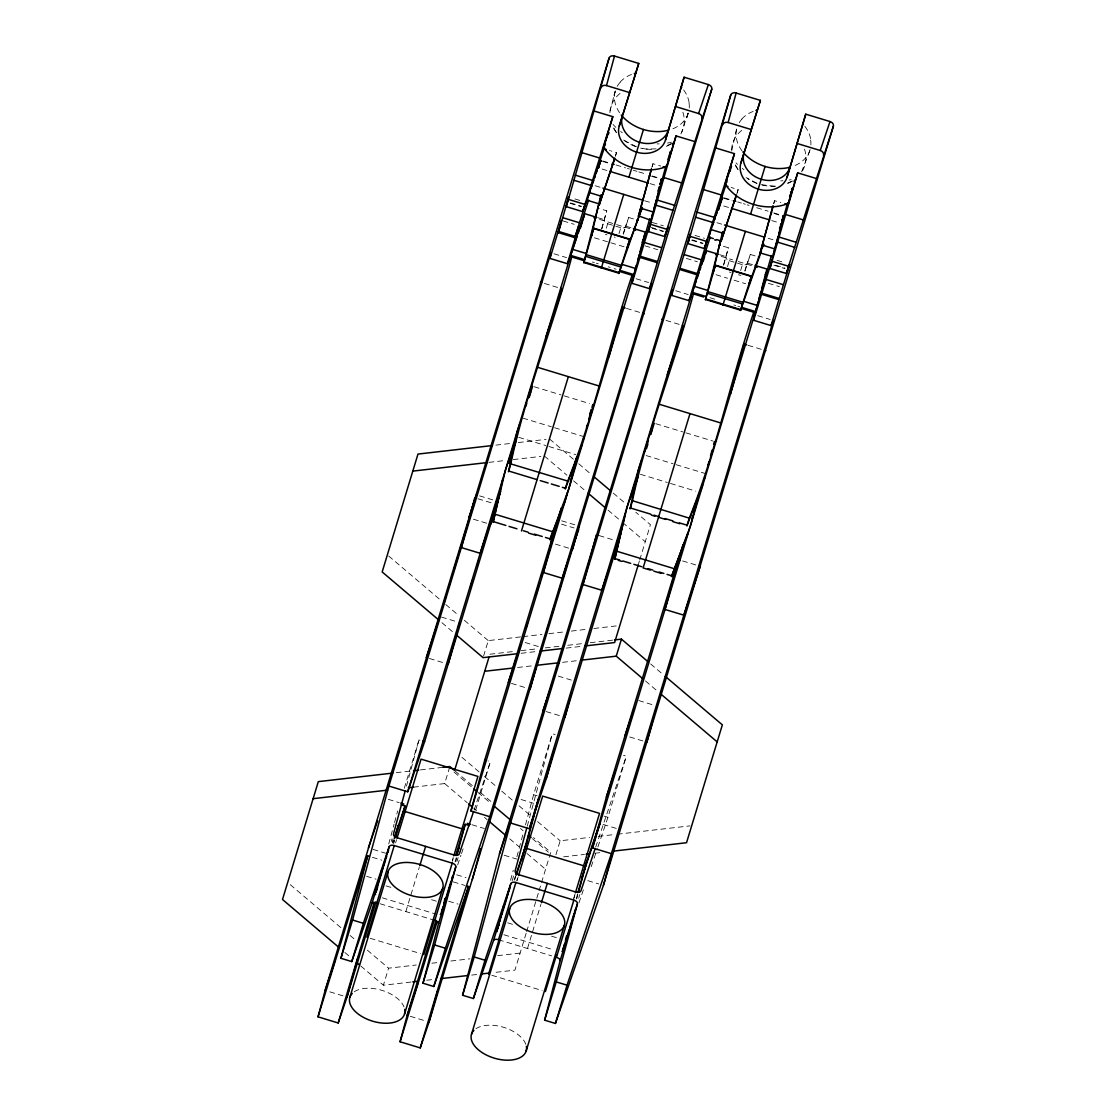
<?xml version="1.0" encoding="UTF-8"?>
<svg xmlns="http://www.w3.org/2000/svg" width="1116" height="1116" viewBox="0 0 1116 1116"><rect width="100%" height="100%" fill="white"/><g stroke="black" fill="none" stroke-linecap="round" stroke-linejoin="round"><path stroke-width="0.75" stroke-dasharray="5 3.75" d="M731.691 151.023L736.63 128.689M610.075 110.847L614.986 91.735M601.747 228.919L606.755 210.826L599.878 208.734M723.824 264.422L728.399 247.78L722.652 246.036M601.65 229.031L606.755 210.826M723.461 265.301L728.399 247.78M576.302 898.785L577.614 893.777M388.731 844.003L394.087 824.166M394.534 822.506L397.645 810.941M393.362 843.222L394.241 839.957M455.063 861.971L456.193 857.785M510.57 880.245L513.276 870.187M516.889 856.767L523.223 833.289M525.483 824.905L533.615 794.718L552.336 733.7L555.154 734.551M576.707 898.924L577.823 894.739M406.489 786.055L418.988 739.95L421.443 740.703M652.204 166.493L652.958 163.717L660.77 166.089M688.126 113.009L681.569 132.567M527.24 826.258L552.336 733.7M773.834 203.447L774.602 200.671L780.851 202.568M688.07 113.372L686.94 117.417L688.112 113.944M623.3 234.151L628.713 217.494L634.446 219.238M744.93 271.104L750.343 254.448L756.076 256.192M615.404 156.366L616.52 152.641L611.052 150.981M455.83 861.315L456.821 858.009M736.811 194.058L738.164 189.594L731.12 187.46M597.911 846.918L607.941 817.303L626.327 756.188L623.523 755.337M404.313 788.231L418.988 739.95M391.256 841.338L392.009 838.841M393.725 843.305L394.715 840.055M395.58 842.971L396.585 839.664M606.309 228.18L607.648 223.744A4.548 2.469 16.9 0 1 604.412 220.187M411.093 982.038L383.402 985.219L388.577 968.186L416.268 965.005M405.847 911.577L419.253 867.425M413.52 787.157L444.67 783.572L449.846 766.539M483.563 656.11L488.264 640.612L521.144 636.845M618.975 233.649L620.775 227.734A4.548 2.469 16.9 0 0 625.448 226.576L628.713 217.494M623.244 233.858L625.462 226.576M452.287 860.813L453.291 857.507M452.357 861.245L453.11 858.776M457.03 861.329L458.174 857.59M475.723 809.923L490.398 761.642L488.278 761M512.132 880.775L514.03 874.553M516.82 880.831L517.573 878.362M517.029 880.496L518.033 877.176M727.493 266.612L729.292 260.698A4.548 2.469 16.9 0 1 726.042 257.14M526.152 933.241L514.95 970.125L492.449 972.706M526.654 931.595L538.707 891.921M539.042 890.777L541.218 883.663M541.553 882.519L550.746 852.261L533.49 837.6M638.38 564.361L639.384 561.055M639.733 559.911L650.433 524.701L635.827 512.286M527.477 948.53L540.897 904.378M555.935 854.717L560.162 840.78L589.597 837.405M740.619 270.602L742.419 264.687A4.548 2.469 16.9 0 0 747.092 263.529L750.343 254.448M744.888 270.811L747.092 263.529M573.582 898.868L575.089 893.902M574.001 898.199L574.74 895.73M578.674 898.282L579.804 894.544M392.26 842.008L393.278 838.716M651.814 167.428L652.958 163.717M773.681 203.642L774.602 200.671M615.348 91.275L614.037 95.265L615.502 90.94M615.6 155.375L616.52 152.641M737.244 192.329L738.164 189.594M474.049 810.132L490.398 761.642M809.756 150.897L801.428 172.213M595.693 847.058L626.327 756.188M392.525 842.971L393.46 840.236M457.644 864.942L460.936 855.205M461.494 853.587L463.684 847.1M514.169 879.924L515.564 875.823M578.967 902.844L583.417 889.675M591.229 866.658L597.353 848.565M514.574 880.036L515.704 876.771M671.679 143.35L664.522 146.893M791.844 181.183L786.166 183.847M656.055 148.888L645.536 149L641.03 148.037M495.867 445.131L509.719 443.54M518.368 442.55L546.059 439.369M488.961 462.373L504.544 460.587M513.193 459.583L540.883 456.402M522.874 636.636L541.916 634.46M548.835 633.665L564.417 631.879M571.336 631.084L586.918 629.285M593.838 628.489L618.069 625.713M489.896 654.227L512.397 651.646M521.046 650.656L538.358 648.675M545.278 647.88L559.13 646.29M567.779 645.299L583.361 643.5M590.28 642.704L614.511 639.928M521.158 653.279L536.74 651.493M566.161 648.117L581.743 646.331M517.601 667.494L533.183 665.708M562.604 662.332L578.186 660.546M396.194 772.69L411.762 770.905M420.425 769.914L442.926 767.334M598.246 836.4L615.558 834.419M617.288 834.224L689.981 825.882M563.65 856.823L584.421 854.438M594.8 853.238L603.449 852.247M431.85 963.22L438.769 962.424M450.892 961.029L469.934 958.839M497.624 955.659L520.126 953.078M426.675 980.253L433.594 979.457M471.677 975.091L478.597 974.296M774.755 186.26L761.154 184.684M609.489 150.507L610.271 150.744M602.724 160.941L610.34 163.257M616.046 164.987L625.56 167.874M627.457 168.46L629.368 169.032M633.177 170.19L636.971 171.348M638.882 171.92L646.485 174.236M652.204 175.965L659.807 178.281M724.368 197.895L731.97 200.21M737.676 201.94L741.484 203.098M743.395 203.67L745.293 204.256M747.19 204.828L749.101 205.414M756.704 207.716L768.129 211.189M773.834 212.919L781.451 215.235M602.779 161.471L609.81 163.606M651.66 176.314L659.472 178.686M723.628 198.188L732.236 200.796M774.072 213.505L781.102 215.653M602.124 169.046L607.871 170.79M650.042 183.61L655.803 185.354M723.768 206L729.515 207.743M771.686 220.563L777.433 222.307M595.26 185.758L600.952 187.488M644.616 200.754L652.204 203.056M716.89 222.712L722.596 224.442M768.157 238.28L773.848 240.01M574.963 198.955L581.269 200.88M652.26 222.447L663.309 225.795M695.017 235.434L704.489 238.308M777.057 260.363L783.376 262.274M570.415 202.889L581.283 206.195M650.907 227.343L663.322 231.124M692.06 239.856L702.913 243.149M775.648 265.245L784.953 268.077M570.164 203.349L581.227 206.711M652.204 228.278L663.267 231.64M691.808 240.317L702.857 243.665M773.848 265.231L784.897 268.593M597.953 217.718L604.063 219.573M626.09 226.269L632.186 228.11M719.597 254.671L725.693 256.527M747.72 263.223L753.83 265.078M599.585 219.447L612.837 223.465M616.618 224.623L629.87 228.641M721.215 256.401L732.584 259.847M738.262 261.576L753.398 266.18M607.648 223.744L612.572 225.237M615.851 226.241L620.775 227.734M729.292 260.698L734.216 262.19M737.495 263.195L742.419 264.687M563.106 220.954L574.154 224.302M645.146 245.869L657.77 249.719M686.312 258.382L697.374 261.744M768.352 283.311L779.414 286.673M605.318 234.346L606.965 234.848M614.344 237.094L615.167 237.345M729.418 272.053L731.064 272.555M738.443 274.801L739.266 275.038A4.562 2.637 16.9 0 0 740.912 275.247M594.437 237.792L607.55 241.781M610.829 242.772L625.588 247.25M716.067 274.745L727.548 278.233M734.105 280.228L745.586 283.715M592.373 261.995L594.354 262.595M596.335 263.195L598.315 263.794M608.234 266.808L610.215 267.408M614.177 268.607L616.158 269.207M710.055 297.735L717.979 300.148M733.826 304.961L735.807 305.575M737.788 306.175L739.768 306.774M554.024 253.806L566.579 257.615M636.064 278.735L648.619 282.543M675.668 290.76L688.209 294.568M757.708 315.689L770.249 319.497M544.413 283.436L558.084 287.593M626.453 308.365L640.124 312.522M666.043 320.39L679.714 324.547M748.083 345.318L761.754 349.475M534.173 386.75L561.083 394.925M564.25 395.887L589.583 403.587M655.803 423.703L682.713 431.878M685.88 432.841L712.803 441.015M522.902 418.123L551.402 426.772M554.568 427.735L583.068 436.398M646.122 455.551L673.046 463.74M676.212 464.702L704.698 473.351M518.787 437.346L545.71 445.521M548.877 446.484L575.786 454.672M640.431 474.3L667.34 482.489M670.507 483.451L695.84 491.138M479.615 495.881L493.746 500.163M561.655 520.795L575.786 525.092M477.927 498.754L491.989 503.037M561.529 524.157L574.029 527.952M599.166 535.596L614.205 540.158M682.574 560.93L696.245 565.087M473.421 519.205L487.483 523.474M555.461 544.134L569.523 548.402M441.531 617.106L457.965 622.1M525.204 642.523L538.358 646.527M558.293 676.129L571.364 680.09M638.701 700.555L655.036 705.507M429.395 658.468L445.033 663.211M511.435 683.397L525.496 687.665M546.129 711.562L560.19 715.83M629.731 736.965L643.793 741.233M533.615 794.718L537.117 795.792M604.077 816.131L607.941 817.303M521.074 799.502L533.671 803.325M603.114 824.431L617.288 828.728M388.326 799.335L399.235 802.655M471.929 824.738L484.386 828.518M504.181 855.247L516.68 859.041M587.783 880.65L598.72 883.97M373.093 849.415L385.592 853.224M456.695 874.818L466.07 877.664M372.381 857.311L381.798 860.171M453.249 881.877L465.009 885.448M366.606 876.311L376.022 879.171M448.646 901.24L458.062 904.1M386.08 885.895L392.581 887.876M431.585 899.719L436.468 901.198M507.71 922.848L512.579 924.327M551.583 936.185L558.084 938.151M382.272 897.808L436.272 914.213M503.902 934.762L553.131 949.716M380.082 903.751L434.822 920.379M498.503 939.728L551.625 955.868M370.163 938.291L420.537 953.594M491.793 975.245L542.167 990.548M329.82 991.845L343.881 996.114M410.297 1016.299L425.921 1021.042M756.788 183.219L746.032 177.528M636.58 146.824L624.402 140.574M549.532 438.979L573.429 459.276M578.73 463.782L592.01 475.067M613.256 493.119L625.211 503.26M544.343 456.012L566.914 475.179M573.554 480.829L585.509 490.97M608.081 510.151L621.361 521.437M622.686 522.553L645.257 541.734M650.642 663.95L663.922 675.222M645.466 680.983L658.747 692.269M388.689 556.019L440.471 600.017M445.772 604.523L459.053 615.795M464.368 620.315L488.264 640.612M441.922 622.686L453.877 632.842M461.912 757.304L479.183 771.979M484.484 776.485L496.439 786.64M501.754 791.146L513.695 801.302M519.01 805.808L530.965 815.963M537.591 821.599L560.162 840.78M455.161 771.044L472.417 785.706M480.382 792.486L492.337 802.627M454.086 772.091L471.343 786.752M477.983 792.402L491.263 803.673M520.475 828.49L523.125 830.75M532.416 838.646L548.347 852.178M444.67 783.572L467.241 802.753M473.882 808.389L476.532 810.648M484.497 817.414L487.162 819.674M509.733 838.841L519.024 846.737M526.989 853.503L545.571 869.294M290.327 884.709L342.11 928.707M350.075 935.473L355.39 939.979M367.345 950.135L388.577 968.186M344.9 952.506L350.215 957.026M360.831 966.038L383.402 985.219M737.913 169.186L733.923 162.252M616.269 132.232L612.293 125.299M354.26 991.775A28.584 16.112 16.9 0 1 381.867 990.324A28.584 16.112 16.9 0 1 404.006 1006.897M475.89 1028.729A28.584 16.112 16.9 0 1 504.474 1027.585A28.584 16.112 16.9 0 1 526.068 1045.092M804.845 126.275A38.474 28.904 16.9 0 1 810.83 139.96M810.09 149.572A38.46 28.89 16.9 0 1 792.932 166.312M810.662 139.946A38.46 28.89 16.9 0 1 810.872 145.192M791.132 179.606A47.876 35.963 16.9 0 1 789.124 180.011M782.93 180.75A47.876 35.963 16.9 0 1 780.809 180.848M743.94 169.646A47.876 35.963 16.9 0 1 742.238 168.39M737.509 164.331A47.876 35.963 16.9 0 1 736.058 162.88M804.51 149.139A37.721 31.164 16.9 0 1 802.306 171.18M792.486 181.001A37.721 31.164 16.9 0 1 788.105 183.261M775.648 186.205A37.721 31.164 16.9 0 1 762.284 185.075M757.067 183.484A37.721 31.164 16.9 0 1 747.483 178.56M738.053 169.66A37.721 31.164 16.9 0 1 734.23 163.313M731.538 149.684A37.721 31.164 16.9 0 1 741.973 130.14M741.833 118.993A38.474 28.904 16.9 0 1 754.416 110.958M742.028 150.855A38.46 28.89 16.9 0 1 736.881 128.047M739.224 122.718A38.46 28.89 16.9 0 1 741.959 119.077M683.676 89.95A38.474 28.904 16.9 0 1 689.186 102.993M688.265 113.274A38.46 28.89 16.9 0 1 671.302 129.358M689.032 102.993A38.46 28.89 16.9 0 1 689.214 108.587M671.469 142.164A47.876 35.963 16.9 0 1 667.48 143.057M659.179 143.894A47.876 35.963 16.9 0 1 657.059 143.894M622.31 132.692A47.876 35.963 16.9 0 1 620.608 131.437M615.879 127.377A47.876 35.963 16.9 0 1 613.047 124.42M682.866 112.186A37.721 31.164 16.9 0 1 680.676 134.227M670.842 144.048A37.721 31.164 16.9 0 1 664.132 147.2M651.353 149.349A37.721 31.164 16.9 0 1 640.64 148.107M635.436 146.531A37.721 31.164 16.9 0 1 623.705 140.044M616.423 132.706A37.721 31.164 16.9 0 1 612.6 126.345M609.894 112.716A37.721 31.164 16.9 0 1 622.268 91.777M620.189 82.04A38.474 28.904 16.9 0 1 632.033 74.256M619.589 112.772A38.46 28.89 16.9 0 1 615.446 90.438M617.232 86.364A38.46 28.89 16.9 0 1 620.329 82.124"/><path stroke-width="1.5" d="M614.749 559.353L625.239 513.806M630.121 508.743L638.673 468.915L641.588 460.35M549.811 539.614L568.658 489.338L577.67 456.249M671.455 576.581L690.288 526.292L698.393 496.508M388.898 786.055L407.717 791.774L569.718 258.563L567.36 263.697L549.993 258.424L550.885 252.844L388.898 786.055L352.572 920.03L340.938 958.295L351.749 961.573L371.991 903.332L389.205 846.667A4.506 2.595 16.9 0 1 394.255 845.537L452.203 863.142A4.506 2.595 16.9 0 1 455.774 866.895L434.612 944.959L422.978 983.224L433.789 986.502L468.539 886.523L467.367 886.174M632.033 283.352L632.925 277.772L470.938 810.969L489.757 816.689L651.758 283.492L649.4 288.625L632.033 283.352L650.684 221.958L648.326 231.57L664.662 236.522L668.052 227.246L649.4 288.625M510.528 823.008L529.347 828.728L691.348 295.531L689.004 300.65L671.623 295.377L672.529 289.811L510.528 823.008L474.202 956.984L462.582 995.249L473.379 998.527L493.635 940.286L510.849 883.621A4.506 2.595 16.9 0 1 515.899 882.491L573.847 900.096A4.506 2.595 16.9 0 1 577.404 903.848L556.242 981.913L544.622 1020.177L555.419 1023.456L603.407 885.393L833.387 126.178A4.59 3.446 16.9 0 0 830.011 121.532L805.752 114.167L787.143 177.012A24.161 19.962 16.9 0 1 758.21 189.092A24.161 19.962 16.9 0 1 740.898 162.964L760.387 100.384L736.128 93.019A4.59 3.446 16.9 0 0 730.757 94.986L499.494 853.824L462.582 995.249M753.663 320.306L754.569 314.726L592.568 847.937L611.387 853.656L773.388 320.445L771.044 325.579L753.663 320.306L772.314 258.926L769.97 268.524L786.306 273.476L789.682 264.199L771.044 325.579M755.03 313.443L758.071 302.059M599.236 204.744L614.693 158.109M502.632 479.713L493.119 522.4L505.436 470.129L517.447 434.375M519.944 423.396L517.029 431.962L508.491 471.789L510.779 463.893C525.51 393.795 552.964 327.183 571.462 258.005M575.131 236.466L586.012 202.317L582.622 211.608L566.286 206.641L568.644 197.044L558.684 231.472L575.131 236.466L574.601 238.308L578.897 225.753L567.36 263.697M689.004 300.65L707.642 239.27L704.266 248.561L687.93 243.595L690.274 233.997L671.623 295.377M510.779 463.893L567.723 481.066C594.591 414.134 609.001 343.044 632.27 274.801M614.776 559.339L627.08 507.082L637.989 474.579M630.219 508.589L632.451 500.721C647.35 430.162 674.929 363.063 693.552 293.424M598.832 203.991L583.794 262.804L593.768 228.208L629.829 239.173L627.22 247.752L642.425 207.52M720.713 240.135L705.41 299.855L715.398 265.176L751.473 276.126L748.864 284.706L762.814 245.897M600.91 194.909L591.159 236.801L593.768 228.208M722.54 231.863L712.789 273.755L715.398 265.176M340.938 958.295L367.68 855.888L368.852 856.237M422.978 983.224L438.56 923.546L455.774 866.895M441.587 911.953L442.871 907.029M443.722 903.751L445.005 898.84M544.622 1020.177L560.19 960.513L577.404 903.848M563.231 948.879L564.543 943.871M565.407 940.523L566.719 935.515M578.046 892.102L586.849 861.273L599.418 824.166M772.997 205.874L759.982 253.513L773.081 206.237M375.855 902.119L347.006 997.062L338.204 1022.981L318.032 1016.843L325.133 990.422L609.113 58.032A4.59 3.446 16.9 0 1 614.498 56.051L638.757 63.431L622.854 114.739M549.993 258.424L561.515 220.466L558.098 233.3L558.572 231.835M638.757 63.431L619.254 126.01A24.161 19.962 16.9 0 0 636.58 152.139A24.161 19.962 16.9 0 0 665.499 140.058L684.108 77.213L708.367 84.579A4.59 3.446 16.9 0 1 711.743 89.21L429.046 1021.991L420.244 1047.896L400.072 1041.772L407.173 1015.351L436.021 920.393M651.367 168.921L638.338 216.56L651.437 169.283M567.221 493.021L564.877 501.768L549.881 539.544M570.346 481.373L571.127 478.457M571.908 475.542L572.689 472.626M581.813 445.34L565.212 489.003L567.723 481.066M583.375 439.509L584.156 436.593M586.5 427.86L587.281 424.945M588.843 419.114L591.187 410.367M591.968 407.452L592.749 404.55M634.293 273.071L633.386 276.475L649.777 218.638M651.702 217.132L653.055 212.096M653.725 209.585L656.417 199.527M657.101 197.016L658.44 191.98M659.124 189.469L659.793 186.944M660.463 184.433L661.816 179.411L661.035 179.174M609.113 58.032L593.991 110.986L612.81 116.692L603.533 147.27A47.374 39.13 16.9 0 0 666.74 166.479L670.744 151.553M760.122 252.927L772.76 256.568L787.603 202.847M688.07 532.904L671.567 576.4M691.976 518.326L692.757 515.411M693.538 512.495L694.319 509.594M702.662 485.209L686.856 525.957L689.311 518.145C716.221 451.171 730.631 380.04 753.9 311.755M704.224 479.378L705.005 476.462M708.13 464.814L708.911 461.898M710.474 456.067L712.036 450.236M713.598 444.419L714.38 441.504M773.346 254.085L778.061 236.48M778.731 233.969L780.084 228.933M780.754 226.422L781.423 223.911M782.107 221.386L783.446 216.364L782.665 216.127M730.743 94.986L715.635 147.94L734.454 153.659L725.163 184.224A47.374 39.13 16.9 0 0 788.384 203.433L792.388 188.52M474.802 497.806L461.34 547.579L480.159 553.299L496.676 504.46M375.813 891.949L382.049 868.806M394.673 838.325L398.189 825.282M490.608 524.422L496.885 501.126L485.139 539.391M441.531 912.19L442.285 909.4M444.545 901.03L445.298 898.24M456.946 854.995L465.205 824.305L469.431 825.589M556.842 522.734L543.38 572.508L562.199 578.227L578.716 529.375M608.89 356.897L622.351 307.123L625.086 307.946M635.004 270.421L636.441 265.106M637.864 259.791L639.301 254.49M640.012 251.825L644.309 235.908M472.319 879.561L480.675 848.565M572.648 549.351L578.925 526.055L570.75 552.671M503.79 905.397L497.457 928.875L499.27 924.034M516.276 875.139L526.682 842.985L537.661 802.251M564.891 717.267L571.531 692.59M563.175 949.144L563.929 946.354M578.576 891.949L586.849 861.273M730.534 393.85L743.981 344.077L746.716 344.9M758.782 299.409L760.931 291.443M761.642 288.793L765.939 272.862M646.931 742.182L653.627 717.309M405.15 790.993L393.516 833.875A4.506 2.595 16.9 0 0 397.059 837.711L454.226 855.079A4.506 2.595 16.9 0 0 459.304 853.852L473.505 811.75M566.286 206.641L593.991 110.986M601.022 87.843A4.576 3.78 16.9 0 1 606.504 85.555L614.498 56.065M470.938 810.969L484.776 759.94L561.348 507.892M660.672 182.689L660.156 184.6L660.853 182.522M661.188 180.778L661.718 178.853L661.23 180.401M638.519 215.848L650.893 220.298L665.959 165.893M648.326 231.57L676.031 135.901L694.85 141.62L711.757 89.21M526.78 827.946L515.16 870.829A4.506 2.595 16.9 0 0 518.689 874.665L575.87 892.033A4.506 2.595 16.9 0 0 580.948 890.819L595.135 848.718M687.93 243.595L715.635 147.94M529.347 828.728L546.24 778.619L554.303 748.906M722.666 124.797A4.576 3.78 16.9 0 1 728.134 122.509L736.128 93.019M592.568 847.937L606.406 796.894L682.978 544.859M751.473 276.126L740.466 310.499L761.461 250.751M755.086 313.289L771.407 255.606M781.786 221.554L782.442 219.168M782.832 217.732L783.348 215.82L782.874 217.369M769.97 268.524L797.675 172.854L816.493 178.574L833.387 126.178M347.006 997.062L357.915 957.472M448.158 664.16L457.309 630.903M458.23 627.583L459.611 622.589M429.046 1021.991L437.681 990.645M530.198 689.088L538.889 657.491M521.367 860.478L536.824 804.287M603.407 885.393L611.777 854.968M665.499 140.058L684.108 77.213M787.143 177.012L805.752 114.167M726.139 184.182L708.409 237.847L710.32 232.226M338.204 1022.981L374.083 902.844M629.829 239.173L618.822 273.546L639.831 213.798M640.556 211.37L641.03 209.752M641.519 208.134L641.77 207.325M420.244 1047.896L468.539 886.523M762.186 248.324L762.674 246.706M763.163 245.088L764.055 244.474M444.391 601.608L445.898 596.6M448.911 586.597L450.404 581.603M454.421 568.267L457.923 556.591M458.927 553.257L461.438 544.929M463.447 538.261L465.944 529.933M468.957 519.93L476.476 494.918L468.734 517.782M577.377 235.671L570.039 257.238L588.606 200.057M598.692 166.549L598.288 167.874L598.762 166.465M599.222 164.763L599.892 162.531M600.296 161.206L601.217 160.997M614.511 159.337L599.515 203.991L587.016 200.196L586.737 200.922L604.509 147.214M604.998 145.596L605.486 143.978M608.401 134.255L608.89 132.623M580.264 228.71L583.04 219.461M583.515 217.927L584.435 214.844L582.678 220.047M598.497 168.111L598.957 166.563M599.418 165.015L599.892 163.466M600.352 161.918L600.827 160.355L600.506 161.304M525.929 628.196L527.436 623.188M535.959 594.856L539.46 583.194M541.469 576.526L542.976 571.518M545.989 561.515L558.516 519.847L550.774 542.711M696.37 280.437L691.683 294.192L710.25 237.024M720.601 202.61L721.536 199.499M721.661 199.053L722.066 197.713L722.847 197.951M726.628 182.55L727.116 180.931M730.045 171.208L730.534 169.576M731.022 167.958L731.51 166.34M703.289 261.046L704.684 256.429M705.145 254.88L706.079 251.798L705.186 254.406M718.732 209.724L719.192 208.176M719.667 206.627L720.587 203.517M721.062 201.968L721.522 200.42M721.996 198.871L722.457 197.323L721.829 199.192M736.323 195.063L720.88 241.712L736.365 195.551M744.358 152.097L760.387 100.384M367.68 855.888L318.032 1016.843M351.749 961.573L363.37 923.309L389.205 846.667M376.51 889.87L375.757 892.354L377.222 888.127M376.887 888.629L377.64 886.132M378.017 884.89L378.77 882.407M379.161 881.152L379.914 878.669M380.291 877.427L382.174 871.205M382.551 869.95L383.318 867.467M383.695 866.225L385.578 860.004M385.955 858.762L386.722 856.265M387.852 852.54L388.605 850.043M582.622 211.608L612.81 116.692M395.692 836.819L405.052 806.031L401.188 804.859M407.717 791.774L424.61 741.652L500.679 491.263M509.203 463.238L512.704 451.701M514.699 445.117L516.206 440.164M529.193 397.422L532.583 386.262M394.255 845.537L376.859 902.774A4.52 1.967 16.9 0 0 372.005 903.332M366.913 937.3L377.473 902.551M397.087 838.004L421.053 759.131L477.927 776.415L453.793 855.846M349.838 997.425L388.061 871.652M619.254 126.01L622.477 115.938M419.755 865.779L425.642 846.402M521.465 531.007L568.365 376.65M601.301 268.217L611.791 233.69M611.917 233.3L623.732 194.407M628.964 177.193L631.698 168.195M631.907 167.484L643.472 129.428M454.589 770.445L488.947 657.338M404.536 1014.053L442.745 888.266A28.584 16.112 16.9 0 0 405.778 862.459A28.584 16.112 16.9 0 0 397.673 889.159A28.584 16.112 16.9 0 0 442.745 888.266M423.787 954.585L434.347 919.835M452.203 863.142L434.822 920.379A4.52 1.967 16.9 0 1 438.532 923.546M455.858 855.093L465.205 824.305M575.368 461.745L576.874 456.793M589.848 414.106L591.299 409.321M666.74 166.479L676.031 135.901M441.531 912.344L442.299 909.847M443.429 906.122L446.456 896.162M446.832 894.92L449.86 884.96M450.236 883.719L450.99 881.235M451.743 878.738L452.496 876.255M433.789 986.502L445.41 948.237L489.757 816.689M664.662 236.522L694.85 141.62M473.379 998.527L485 960.262L510.849 883.621M497.387 929.307L498.141 926.824M498.517 925.582L499.284 923.085M499.661 921.844L500.414 919.361M500.791 918.105L501.544 915.622M501.921 914.381L502.688 911.884M503.065 910.642L503.818 908.159M504.195 906.917L504.948 904.42M505.325 903.179L506.078 900.696M506.469 899.44L507.222 896.957M507.599 895.716L508.352 893.218M508.729 891.977L510.249 886.997M704.266 248.561L734.454 153.659M546.24 778.619L620.817 533.169M636.343 482.07L637.85 477.118M646.485 448.702L647.936 443.931M650.837 434.375L654.227 423.229M515.885 882.491L498.503 939.728A4.52 1.967 16.9 0 0 493.649 940.286M488.543 974.254L499.103 939.505M518.535 875.53L542.669 796.085L599.557 813.369L575.424 892.8M471.468 1034.379L509.677 908.605M638.226 564.877L614.623 642.551L585.202 645.927M541.386 902.746L547.286 883.356M581.645 660.142L616.255 656.166L621.431 639.133L614.511 639.928M689.995 413.618L643.109 567.96L650.237 570.053M722.945 305.17L733.435 270.644M733.547 270.253L745.376 231.361M750.594 214.146L753.328 205.149M753.551 204.437L765.116 166.382M526.166 1051.007L564.375 925.22A28.584 16.112 16.9 0 0 527.408 899.412A28.584 16.112 16.9 0 0 519.303 926.099A28.584 16.112 16.9 0 0 564.375 925.22M545.417 991.538L556.479 955.129M573.847 900.096L556.452 957.333A4.52 1.967 16.9 0 1 560.176 960.499M788.384 203.433L797.675 172.854M563.175 949.298L563.929 946.814M564.305 945.559L565.059 943.076M565.435 941.834L569.216 929.391M569.606 928.149L572.62 918.189M572.996 916.947L574.14 913.209M574.517 911.967L575.27 909.484M555.419 1023.456L567.04 985.191L611.387 853.656M786.306 273.476L816.493 178.574M470.324 587.658L472.877 579.33M476.964 566.021L478.499 561.027M481.568 551.039L484.121 542.725M642.188 242.479L643.123 239.41M643.597 237.861L645.02 233.244M657.91 191.241L658.384 189.692M658.859 188.144L659.333 186.595M660.281 183.498L660.756 181.95M661.272 181.183L661.816 179.411M667.954 159.421L668.442 157.802M668.944 156.184L669.447 154.566M669.935 152.948L670.437 151.33M672.418 144.843L672.92 143.225M547.259 629.215L548.793 624.221M551.862 614.246L554.415 605.918M559.521 589.276L561.055 584.282M563.092 577.628L566.663 565.979M537.298 802.711L538.749 797.996M765.241 274.815L766.65 270.198M779.54 228.208L780.028 226.66M780.503 225.111L780.977 223.563M781.925 220.466L782.4 218.917M781.814 221.693L782.497 219.475M782.902 218.136L783.446 216.364M789.584 196.374L790.086 194.756M790.574 193.138L791.077 191.52M791.579 189.901L792.067 188.283M794.062 181.81L794.55 180.192M600.073 199.959L600.575 198.341M601.064 196.723L601.566 195.105M400.072 1041.772L437.081 921.997M721.703 236.913L722.205 235.295M722.708 233.676L723.196 232.058M740.898 162.964L743.995 153.283A24.008 19.837 16.9 0 0 761.21 179.244A24.008 19.837 16.9 0 0 789.947 167.247M426.27 657.519L439.341 618.236M325.133 990.422L335.4 959.579M508.31 682.448L520.837 644.797M407.173 1015.351L417.97 982.875M499.494 853.824L509.482 823.887M581.534 878.752L599.962 823.468M599.404 164.596L599.878 163.173M545.668 337.688L562.185 288.835L560.818 288.43M701.88 118.491A4.576 3.78 16.9 0 0 698.602 113.539L708.367 84.579M720.713 202.484L721.508 200.141M667.312 374.641L683.815 325.802L682.448 325.384M823.524 155.445A4.576 3.78 16.9 0 0 820.246 150.493L830.011 121.532M606.406 796.894L615.348 770.389M603.533 147.27L608.499 132.651M587.853 197.727L590.364 190.334M591.201 187.879L592.038 185.409M592.889 182.94L593.726 180.471M594.563 178.016L595.4 175.547M596.237 173.078L597.074 170.622M597.911 168.153L598.762 165.684M368.406 847.993L377.626 820.79M578.255 233.077L579.148 230.468M580.027 227.859L581.785 222.656M525.775 406.252L526.752 403.406M528.691 397.687L530.644 391.981M508.464 462.568L510.403 456.863M511.379 454.003L513.318 448.297M514.295 445.437L515.271 442.578M599.515 203.991L599.264 204.73M394.38 837.502L405.052 806.031M456.402 855.316L459.122 847.323M449.399 889.257L441.155 913.586A4.52 1.967 16.9 0 1 440.29 914.395M543.004 710.613L552.029 683.996M725.163 184.224L731.245 166.354M712.845 224.832L713.682 222.363M714.519 219.894L715.356 217.439M716.193 214.969L717.03 212.5M717.881 210.031L722.066 197.713M697.249 277.842L699.021 272.625M699.899 270.03L700.778 267.421M701.657 264.813L703.429 259.609M644.504 451.785L645.466 448.925M647.42 443.219L648.396 440.36M650.335 434.64L652.274 428.935M630.094 499.522L632.047 493.816M633.009 490.956L634.962 485.251M635.925 482.391L636.901 479.531M497.471 929.182L498.406 926.447M516.024 874.456L526.682 842.985M625.044 735.542L634.334 708.116M571.155 925.875L562.799 950.539A4.52 1.967 16.9 0 1 561.92 951.348M375.925 892.005L377.599 887.206M689.311 518.145L632.451 500.721M492.407 445.535L417.984 454.072L382.174 571.936L439.272 620.426M412.808 471.105L487.232 462.568M517.698 653.683L483.089 657.659L456.528 635.102M540.2 651.102L562.701 648.508M484.721 671.274L512.411 668.093M536.643 665.317L559.144 662.723M392.734 773.095L318.311 781.632L282.501 899.496L338.26 946.87M413.506 770.71L418.695 770.11M442.926 767.334L449.846 766.539L453.835 769.928M313.136 798.679L387.559 790.128M408.316 787.743L413.52 787.157M586.151 854.242L589.611 853.838M613.842 851.062L686.535 842.72L722.345 724.856L665.248 676.352M412.822 981.843L418.026 981.243M440.527 978.662L468.218 975.482M482.056 973.891L488.989 973.096M658.496 517.28L665.61 519.442M606.504 85.555L629.424 92.53M675.668 106.578L698.602 113.539M728.134 122.509L751.068 129.484M797.312 143.532L820.246 150.493M604.021 148.846L606.365 149.558M663.127 166.8L665.471 167.512M725.651 185.8L727.995 186.511M784.757 203.754L787.101 204.465M582.106 152.697L599.487 157.97M664.146 177.625L681.527 182.898M703.75 189.65L721.117 194.923M785.79 214.579L803.157 219.852M612.238 163.829L614.149 164.401M733.882 200.782L735.779 201.368M612.154 164.317L612.935 164.554M649.303 175.603L650.084 175.84M733.798 201.271L734.579 201.508M770.947 212.556L771.728 212.793M609.796 171.376L648.131 183.024M731.426 208.329L769.775 219.978M575.284 175.156L592.652 180.443M657.324 200.085L674.692 205.358M696.928 212.124L714.296 217.397M778.968 237.038L796.336 242.325M602.849 188.06L642.718 200.169M724.493 225.014L764.348 237.122M573.903 180.262L590.964 185.451M655.943 205.191L673.004 210.38M695.547 217.215L712.608 222.405M777.573 242.144L794.648 247.334M589.318 192.58L601.831 196.388M640.835 208.232L653.348 212.04M710.962 229.547L723.461 233.342M762.465 245.185L774.978 248.994M708.646 237.15L713.333 238.573M716.458 239.535L721.159 240.958M714.617 239.842L715.872 240.219M597.576 208.036L598.72 208.385M636.734 219.936L637.892 220.284M719.22 244.99L720.364 245.339M758.378 256.889L759.522 257.238M568.49 199.415L584.826 204.368M650.53 224.33L666.866 229.296M690.12 236.369L706.456 241.335M772.16 261.297L788.496 266.25M584.533 213.63L596.739 217.341M633.414 228.487L645.606 232.198M706.163 250.598L718.369 254.295M755.044 265.441L767.25 269.151M593.907 217.718L595.791 218.29M633.665 229.798L635.548 230.37M715.537 254.671L717.435 255.243M755.295 266.752L757.192 267.324M562.855 217.704L579.316 222.712M644.895 242.632L661.356 247.626M684.499 254.657L700.946 259.665M766.539 279.586L782.986 284.594M593.684 228.543L629.717 239.494M715.314 265.51L751.347 276.447M640.724 256.401L657.171 261.395M680.314 268.426L696.775 273.434M762.354 293.355L778.815 298.349M558.251 232.602L574.866 237.638M640.291 257.517L656.905 262.567M679.895 269.556L696.496 274.606M761.935 294.484L778.536 299.52M572.494 249.328L586.332 253.527M621.919 264.339L635.757 268.538M694.138 286.282L707.976 290.481M743.563 301.292L757.401 305.491M586.291 254.671L621.319 265.315M742.963 302.283L707.921 291.639M585.788 256.359L620.803 266.989M707.432 293.313L742.433 303.943M570.583 255.369L584.449 259.582M620.119 270.421L633.986 274.634M692.213 292.322L706.093 296.535M741.749 307.374L755.63 311.587M570.318 256.513L583.64 260.558M620.259 271.676L633.567 275.722M693.622 293.968L703.61 297.009M741.889 308.63L755.211 312.689M584.087 261.953L619.101 272.597M705.731 298.921L740.731 309.55M583.849 262.553L618.962 273.225M705.493 299.506L740.606 310.178M540.311 282.195L541.678 282.613M642.858 313.345L644.225 313.763M661.941 319.148L663.309 319.567M764.488 350.312L765.855 350.717M538.275 367.513L598.441 385.801M659.919 404.466L720.085 422.755M508.617 470.994L537.075 479.643M540.228 480.605L548.137 483.005M551.304 483.967L559.2 486.367M562.366 487.329L565.533 488.292M630.247 507.947L650.809 514.197M653.962 515.16L658.705 516.596M665.038 518.521L672.934 520.921M679.267 522.846L685.587 524.757M651.381 515.118L654.939 516.206M672.725 521.604L679.839 523.767M597.799 535.178L596.432 534.759L582.984 584.547L601.803 590.266L618.306 541.413L616.939 540.995M679.839 560.106L678.472 559.688L665.024 609.462L683.843 615.181L700.346 566.342L698.979 565.924M495.434 514.364L552.35 531.662M617.078 551.332L673.98 568.616M493.244 521.604L505.883 525.441M509.049 526.403L516.959 528.803M523.278 530.728L528.021 532.165M534.341 534.09L542.25 536.489M545.417 537.452L550.16 538.889M614.874 558.558L619.617 559.995M622.784 560.957L630.693 563.357M633.846 564.319L641.756 566.719M648.075 568.644L652.818 570.081M659.138 572.006L663.88 573.443M667.047 574.405L671.79 575.842M528.607 533.085L535.722 535.248M618.222 560.316L621.779 561.404M653.795 571.127L660.909 573.289M422.852 741.122L424.61 741.652M484.776 759.94L486.52 760.47M400.797 803.129L403.908 804.064M467.255 823.315L470.366 824.264M405.122 811.527L462.01 828.811M526.752 848.481L583.64 865.765M352.572 920.03L363.37 923.309M434.612 944.959L445.41 948.237M474.202 956.984L485 960.262M556.242 981.913L567.04 985.191M594.675 477.327L610.605 490.859M588.16 493.23L605.43 507.892M621.431 639.133L647.991 661.69M616.255 656.166L642.816 678.723M661.397 694.515L717.156 741.889M474.007 789.012L476.658 791.272M493.914 805.933L511.184 820.595M528.44 835.256L531.09 837.516M468.567 803.883L472.556 807.259M489.812 821.92L505.743 835.466M356.855 962.662L359.505 964.922M404.745 1009.366A28.584 16.112 16.9 0 1 372.507 1021.154A28.584 16.112 16.9 0 1 352.265 993.421M526.375 1046.32A28.584 16.112 16.9 0 1 494.137 1058.108A28.584 16.112 16.9 0 1 473.895 1030.375M790.268 167.149A38.46 28.89 16.9 0 1 765.088 166.465A38.46 28.89 16.9 0 1 742.879 151.943M802.809 123.82A38.474 28.904 16.9 0 1 803.339 124.434M497.206 931.581A4.52 1.967 16.9 0 1 497.025 930.563M755.923 110.47A38.474 28.904 16.9 0 1 757.471 110.052M668.624 130.181A38.46 28.89 16.9 0 1 643.444 129.512A38.46 28.89 16.9 0 1 621.249 114.99M681.165 86.867A38.474 28.904 16.9 0 1 681.695 87.467M668.303 130.279A24.008 19.837 16.9 0 1 639.566 142.29A24.008 19.837 16.9 0 1 622.365 116.329M634.279 73.517A38.474 28.904 16.9 0 1 635.827 73.098M375.576 894.627A4.52 1.967 16.9 0 1 375.395 893.609M772.481 257.35L772.663 256.61L772.481 257.308M720.336 203.503L719.932 204.828L720.406 203.419"/></g></svg>
